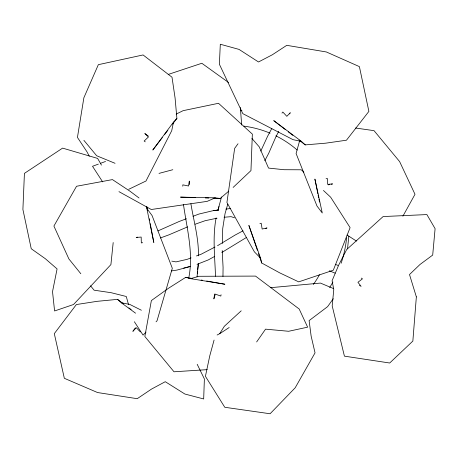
<?xml version="1.0" encoding="UTF-8"?>
<svg xmlns="http://www.w3.org/2000/svg" width="458" height="458" viewBox="0 0 458 458"><rect width="100%" height="100%" fill="white"/><g stroke="black" fill="none" stroke-linecap="round" stroke-linejoin="round"><path stroke-width="0.69" d="M189.274 184.614L189.314 181.082L188.587 186L182.828 184.855L182.782 186.206M222.96 276.449L223.075 267.443L222.222 250.532M222.342 243.438L222.72 228.536L225.027 213.691L227.769 204.159M197.043 276.838L198.371 263.625L197.644 269.808M113.189 242.545L110.91 264.598L73.532 304.507L54.588 310.965L52.521 291.654L57.084 268.92L45.308 258.696L31.241 248.74L22.9 209.461L24.423 173.364L62.614 148.117L97.64 158.422L101.447 165.115M347.519 248.889L348.824 236.225M197.255 273.249L197.49 271.182M216.113 217.939C212.426 237.227 214.899 256.841 215.5 276.266M188.707 278.224C193.791 253.577 186.921 228.914 183.481 204.571M214.63 293.996L213.875 298.885L215.289 294.116L220.825 296.057L221.065 294.729M89.27 156.172L86.951 151.781L77.442 137.417L83.866 97.777L98.344 64.675L143.073 54.949L172.008 77.219L175.082 97.989L176.897 118.439L173.502 122.114L171.721 130.719L145.982 181.007L128.704 189.314M217.876 210.451L221.517 197.003M217.951 210.537L218.998 206.518M214.081 340.076L209.781 355.78L205.419 376.316L224.775 407.276L270.088 413.757L295.198 387.771L315.041 352.86L311.131 336.08L309.116 320.611L327.619 306.642L333.258 298.736M299.698 140.514L296.091 153.516L316.976 206.003L322.277 213.01L314.898 179.067L317.863 193.66M260.785 151.088L267.564 136.347L271.84 128.417M278.699 131.406L275.762 137.137L268.754 153.195L264.821 160.661M402.891 216.205L415 194.295L399.628 161.6L374.037 130.656L355.58 128.022M217.121 335.01L219.668 333.716L224.34 326.273L241.211 310.816M256.64 341.954L265.554 329.153L288.643 331.277L307.627 327.167L299.194 309.018L255.535 276.094L199.041 276.288L190.58 278.653L185.753 277.319L168.418 288.311L151.369 300.568L144.848 336.493L174.006 371.781L207.234 369.646M135.35 327.876L132.877 331.323L136.295 327.71L140.354 331.947M238.028 143.755L234.656 148.369L226.928 202.505L254.402 251.866L260.562 258.135L261.724 263.001L279.729 272.865L298.696 281.87L333.304 270.214L350.101 227.632L330.647 197.192L323.434 190.459M289.45 113.887L290.286 112.748L286.822 116.321L282.821 112.027L281.991 113.097M173.502 122.114L152.817 150.024L162.281 137.618M164.428 134.795L167.868 130.284M172.597 124.078L176.897 118.439M146.056 332.05L143.062 335.119L134.371 321.739M156.041 321.814L157.037 320.789L172.311 268.285L152.067 215.541L146.852 208.47L146.652 206.335M213.102 198.228L220.189 198.469L228.805 191.112M233.111 187.436L250.955 170.605L252.352 134.12L218.512 103.29L183.143 110.664L176.187 114.088M219.668 333.716L229.177 327.533M246.427 237.473L221.798 252.507M214.396 256.566L208.224 259.944L197.043 264.346M242.98 230.849L235.04 235.103L217.533 245.706M215.014 247.017L201.154 254.219L196.448 255.936M220.189 198.469L215.231 197.827L207.182 201.36L151.283 209.512L118.96 191.65M157.936 230.918L179.17 221.483L186.412 218.758M192.995 216.285L198.921 214.052L213.365 210.617L218.22 210.027M98.367 164.119L92.51 166.283L102.638 181.866M100.319 163.397L105.523 161.468M265.686 228.445L267.014 227.958L262.153 229.029L261.186 223.241L259.904 223.676M160.415 237.96L168.876 234.868L187.7 226.836M191.078 257.9L187.047 259.371L175.986 261.89L171.784 261.123M195.068 224.248L205.115 220.716L217.012 218.197M168.212 74.448L201.829 63.273L228.536 82.492M190.362 266.47L176.868 270.106L171.395 270.918M159 173.393L172.821 169.718M183.675 268.113L190.385 266.401M328.426 184.855L329.806 184.545M331.186 184.231L332.56 183.921L327.607 184.351L327.39 178.488L326.062 178.752M137.595 237.141L136.215 237.433L141.173 237.061L141.322 242.929L142.65 242.677M225.851 209.094L230.706 208.499M213.365 210.617L218.185 210.096M123.225 303.631L117.557 299.366L97.119 301.33L76.371 304.547L54.302 333.63L64.338 378.297L97.543 392.54L137.228 398.689L151.529 389.077L165.269 381.697L184.9 394.035L203.684 398.964L204.377 378.961L197.198 364.287M270.231 287.721L320.44 283.078L333.624 288.614M305.217 144.888L325.672 143.177L346.46 140.211L368.885 111.397L359.393 66.616L326.365 51.966L286.76 45.331L272.344 54.765L258.512 61.979L239.036 49.401L220.309 44.243L219.376 64.24L242.809 113.641L292.965 139.644L301.559 141.47L305.217 144.888L299.04 140.125M224.048 217.252L231.113 216.668L234.49 217.796M215.231 197.827L180.498 197.135L195.383 197.633M205.304 197.965L208.848 198.085M190.58 278.653L224.867 284.229L206.707 281.023M185.753 277.319L192.039 278.43M201.119 280.033L202.516 280.279M117.557 299.366L121.256 302.738L129.872 304.461L141.373 310.243M329.376 270.81L335.182 273.168M115.061 163.306L96.667 155.754L83.9 140.337M335.37 264.312L337.941 265.417M359.387 285.317L361.122 286.37L357.938 282.288L362.461 278.83L361.31 278.086M347.038 235.017L356.45 241.08M148.266 136.032L144.837 133.536L148.426 136.982L144.161 141.007L145.232 141.831M121.256 302.738L135.568 313.192M301.559 141.47L273.758 120.643L285.557 129.734M139.02 197.971L129.952 191.186L112.439 179.599L76.543 186.263L53.907 226.052L68.883 258.93L80.826 273.735M128.898 307.89L131.165 309.591M288.363 131.898L292.857 135.362M303.854 172.202L301.284 169.798L284.052 169.712L268.537 168.086L259.239 146.852L251.94 138.488M90.552 285.803L94.09 290.189L111.139 292.702L126.271 296.492L128.526 304.616M260.562 258.135L248.877 225.422L257.367 250.251M258.512 253.606L261.724 263.001M318.144 195.051L318.711 197.833M318.991 199.224L319.558 202.001M146.852 208.47L153.814 242.505L150.235 223.693M147.052 206.97L147.716 210.457M149.308 218.815L149.571 220.206M190.894 203.701C193.694 221.025 198.812 238.177 198.434 255.873M240.335 107.51L241.687 125.011M319.444 274.783A100.863 100.863 0 0 1 313.387 284.458M243.919 126.15A100.863 100.863 0 0 1 270.037 133.163M275.888 135.831A100.863 100.863 0 0 1 297.208 150.047M346.62 237.776A116.143 116.143 0 0 1 341.124 263.276M332.892 282.042A116.143 116.143 0 0 1 329.691 287.515M240.519 110.43A116.143 116.143 0 0 1 241.933 110.555M416.351 296.87L412.858 341.067L389.701 363.011L344.422 356.152L332.187 305.87L333.779 289.599L332.09 280.72L338.76 264.942L346.689 249.524L383.117 216.56L426.89 214.573L435.1 228.662L432.695 255.077L419.992 264.489L409.509 274.542L416.351 296.87"/></g></svg>
